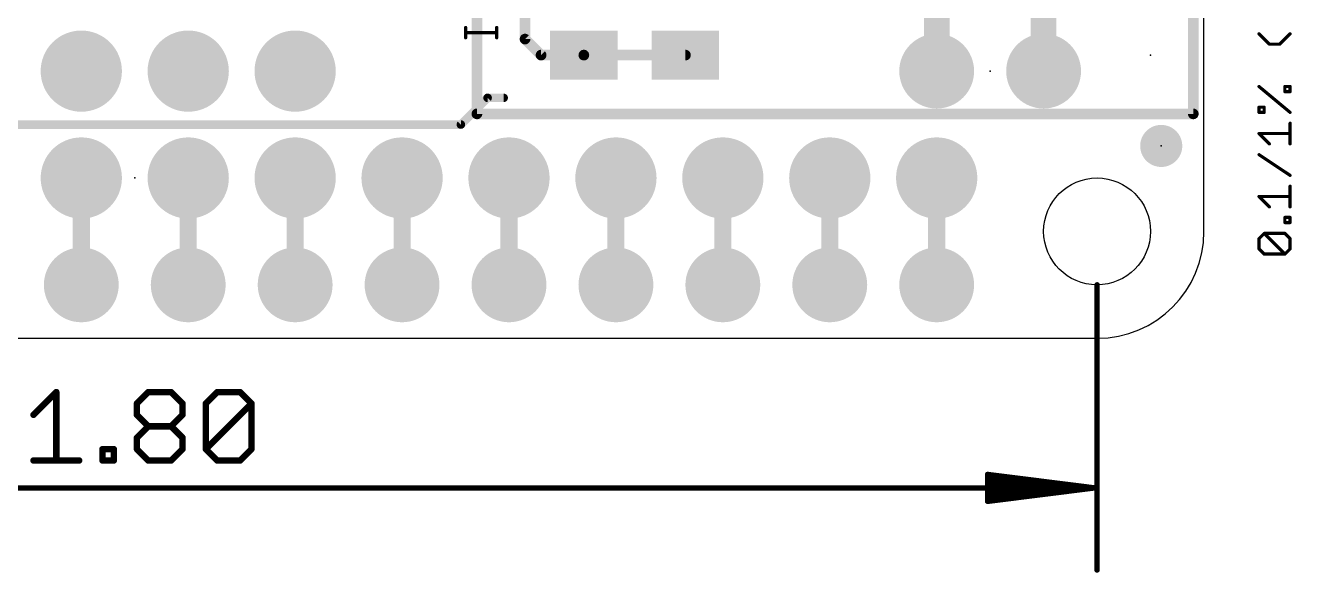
# Model space of a CAD drawing. Extents: x -8.3 to 52.9, y -5.6 to 28.5.
# Drawn here: x 22.8 to 52.88, y -5.57 to 7.44 of the extents above; entities that cross this region are included whole.
import ezdxf

# ---------------------------------------------------------------- set-up
doc = ezdxf.new("R2010")
doc.units = 0
for name, color, linetype in [('1', 12, 'CONTINUOUS'), ('16', 132, 'CONTINUOUS'), ('17', 110, 'CONTINUOUS'), ('18', 110, 'CONTINUOUS'), ('20', 53, 'CONTINUOUS'), ('23', 53, 'CONTINUOUS'), ('27', 253, 'CONTINUOUS'), ('47', 253, 'CONTINUOUS')]:
    doc.layers.add(name, color=color, linetype=linetype)

# ---------------------------------------------------------------- blocks, each defined once
blk = doc.blocks.new('RECT')
blk.add_solid([(-0.5, -0.5), (0.5, -0.5), (-0.5, 0.5), (0.5, 0.5)])
blk = doc.blocks.new('PIE')
at = {"const_width": 0.5}
blk.add_lwpolyline([(0, -0.25, 1), (0, 0.25, 1), (0, -0.25)], format="xyb", dxfattribs=at)
blk = doc.blocks.new('ROUNDP')
at = {"const_width": 0.5}
blk.add_lwpolyline([(0, -0.25, 1), (0, 0.25, 1), (0, -0.25)], format="xyb", dxfattribs=at)
blk = doc.blocks.new('ROUNDV')
at = {"const_width": 0.5}
blk.add_lwpolyline([(0, -0.25, 1), (0, 0.25, 1), (0, -0.25)], format="xyb", dxfattribs=at)

msp = doc.modelspace()

# ---------------------------------------------------------------- linework, layer by layer
at = {"layer": '1'}
for points, const_width in [([(46.99, 6.35), (46.99, 9.73)], 0.6096), ([(34.671, 7.112), (34.671, 9.017)], 0.254), ([(35.052, 6.731), (34.671, 7.112)], 0.254), ([(36.068, 6.731), (35.052, 6.731)], 0.254), ([(38.481, 6.731), (36.068, 6.731)], 0.254)]:
    msp.add_lwpolyline(points, dxfattribs=dict(at, const_width=const_width))
for points, const_width in [([(34.7159, 7.1569, 1), (34.6261, 7.0671)], 0.127), ([(34.6075, 7.112, 1), (34.7345, 7.112)], 0.127), ([(35.052, 6.7945, 1), (35.052, 6.6675)], 0.127), ([(35.0071, 6.6861, 1), (35.0969, 6.7759)], 0.127), ([(36.068, 6.7945, 1), (36.068, 6.6675)], 0.127), ([(36.068, 6.6675, 1), (36.068, 6.7945)], 0.127), ([(38.481, 6.6675, 1), (38.481, 6.7945)], 0.127), ([(46.8376, 6.35, 1), (47.1424, 6.35)], 0.3048)]:
    msp.add_lwpolyline(points, format="xyb", dxfattribs=dict(at, const_width=const_width))
at = {"layer": '16'}
for points, const_width in [([(33.528, 17.526), (33.528, 5.334)], 0.254), ([(50.546, 5.334), (50.546, 17.526)], 0.254), ([(44.45, 6.35), (44.45, 10.69)], 0.6096), ([(33.147, 5.08), (33.782, 5.715)], 0.2032), ([(33.782, 5.715), (34.163, 5.715)], 0.2032), ([(33.528, 5.334), (50.546, 5.334)], 0.254), ([(14.224, 5.08), (33.147, 5.08)], 0.2032), ([(24.13, 1.27), (24.13, 3.81)], 0.4064), ([(26.67, 1.27), (26.67, 3.81)], 0.4064), ([(29.21, 1.27), (29.21, 3.81)], 0.4064), ([(31.75, 1.27), (31.75, 3.81)], 0.4064), ([(34.29, 1.27), (34.29, 3.81)], 0.4064), ([(36.83, 1.27), (36.83, 3.81)], 0.4064), ([(39.37, 1.27), (39.37, 3.81)], 0.4064), ([(41.91, 1.27), (41.91, 3.81)], 0.4064), ([(44.45, 1.27), (44.45, 3.81)], 0.4064)]:
    msp.add_lwpolyline(points, dxfattribs=dict(at, const_width=const_width))
for points, const_width in [([(44.2976, 6.35, 1), (44.6024, 6.35)], 0.3048), ([(33.782, 5.7658, 1), (33.782, 5.6642)], 0.1016), ([(33.8179, 5.6791, 1), (33.7461, 5.7509)], 0.1016), ([(34.163, 5.6642, 1), (34.163, 5.7658)], 0.1016), ([(33.528, 5.3975, 1), (33.528, 5.2705)], 0.127), ([(50.546, 5.2705, 1), (50.546, 5.3975)], 0.127), ([(33.1111, 5.1159, 1), (33.1829, 5.0441)], 0.1016), ([(33.147, 5.0292, 1), (33.147, 5.1308)], 0.1016), ([(33.4645, 5.334, 1), (33.5915, 5.334)], 0.127), ([(50.4825, 5.334, 1), (50.6095, 5.334)], 0.127), ([(24.2316, 3.81, 1), (24.0284, 3.81)], 0.2032), ([(26.7716, 3.81, 1), (26.5684, 3.81)], 0.2032), ([(29.3116, 3.81, 1), (29.1084, 3.81)], 0.2032), ([(31.8516, 3.81, 1), (31.6484, 3.81)], 0.2032), ([(34.3916, 3.81, 1), (34.1884, 3.81)], 0.2032), ([(36.9316, 3.81, 1), (36.7284, 3.81)], 0.2032), ([(39.4716, 3.81, 1), (39.2684, 3.81)], 0.2032), ([(42.0116, 3.81, 1), (41.8084, 3.81)], 0.2032), ([(44.5516, 3.81, 1), (44.3484, 3.81)], 0.2032), ([(24.0284, 1.27, 1), (24.2316, 1.27)], 0.2032), ([(26.5684, 1.27, 1), (26.7716, 1.27)], 0.2032), ([(29.1084, 1.27, 1), (29.3116, 1.27)], 0.2032), ([(31.6484, 1.27, 1), (31.8516, 1.27)], 0.2032), ([(34.1884, 1.27, 1), (34.3916, 1.27)], 0.2032), ([(36.7284, 1.27, 1), (36.9316, 1.27)], 0.2032), ([(39.2684, 1.27, 1), (39.4716, 1.27)], 0.2032), ([(41.8084, 1.27, 1), (42.0116, 1.27)], 0.2032), ([(44.3484, 1.27, 1), (44.5516, 1.27)], 0.2032)]:
    msp.add_lwpolyline(points, format="xyb", dxfattribs=dict(at, const_width=const_width))
at = {"layer": '20'}
for p, q in [((50.8, 2.54), (50.8, 20.32)), ((2.54, 0), (48.26, 0))]:
    msp.add_line(p, q, dxfattribs=at)
msp.add_circle((48.26, 2.54), 1.27, dxfattribs=at)
msp.add_arc((48.26, 2.54), 2.54, 270, 0, dxfattribs=at)
at = {"layer": '23'}
for p in [(49.53, 6.731), (45.72, 6.35), (49.784, 4.572), (25.4, 3.81)]:
    msp.add_point(p, dxfattribs=at)
at = {"layer": '27', "const_width": 0.0381}
for points in [[(33.2797, 7.3878, 1), (33.2416, 7.3878)], [(33.2607, 7.284, 1), (33.2607, 7.2459)], [(34.017, 7.3878, 1), (33.9789, 7.3878)], [(33.9979, 7.2459, 1), (33.9979, 7.284)], [(52.1209, 7.2502, 1), (52.094, 7.2232)], [(52.8582, 7.2232, 1), (52.8312, 7.2502)], [(33.2416, 7.1421, 1), (33.2797, 7.1421)], [(33.9789, 7.1421, 1), (34.017, 7.1421)], [(52.3532, 7.01, 1), (52.3532, 6.9719)], [(52.3397, 6.9775, 1), (52.3667, 7.0044)], [(52.5855, 7.0044, 1), (52.6124, 6.9775)], [(52.599, 6.9719, 1), (52.599, 7.01)], [(52.1197, 5.9984, 1), (52.0953, 5.9691)], [(52.7218, 6.0028, 1), (52.7218, 5.9647)], [(52.7409, 5.9838, 1), (52.7028, 5.9838)], [(52.8638, 5.9838, 1), (52.8257, 5.9838)], [(52.8447, 5.9647, 1), (52.8447, 6.0028)], [(52.7218, 5.8799, 1), (52.7218, 5.8418)], [(52.7028, 5.8609, 1), (52.7409, 5.8609)], [(52.8257, 5.8609, 1), (52.8638, 5.8609)], [(52.8447, 5.8418, 1), (52.8447, 5.8799)], [(52.1265, 5.4923, 1), (52.0884, 5.4923)], [(52.1075, 5.5113, 1), (52.1075, 5.4732)], [(52.2494, 5.4923, 1), (52.2113, 5.4923)], [(52.2303, 5.4732, 1), (52.2303, 5.5113)], [(52.1075, 5.3885, 1), (52.1075, 5.3504)], [(52.0884, 5.3694, 1), (52.1265, 5.3694)], [(52.2113, 5.3694, 1), (52.2494, 5.3694)], [(52.2303, 5.3504, 1), (52.2303, 5.3885)], [(52.8638, 5.1125, 1), (52.8257, 5.1125)], [(52.8325, 5.3548, 1), (52.8569, 5.384)], [(52.1209, 4.8802, 1), (52.094, 4.8533)], [(52.1075, 4.8858, 1), (52.1075, 4.8477)], [(52.8447, 4.8477, 1), (52.8447, 4.8858)], [(52.3397, 4.6075, 1), (52.3667, 4.6345)], [(52.8257, 4.621, 1), (52.8638, 4.621)], [(52.118, 4.3799, 1), (52.0969, 4.3482)], [(52.8638, 3.6156, 1), (52.8257, 3.6156)], [(52.8341, 3.8567, 1), (52.8553, 3.8884)], [(52.1209, 3.3834, 1), (52.094, 3.3564)], [(52.1075, 3.389, 1), (52.1075, 3.3509)], [(52.8447, 3.3509, 1), (52.8447, 3.389)], [(52.3397, 3.1107, 1), (52.3667, 3.1376)], [(52.8257, 3.1242, 1), (52.8638, 3.1242)], [(52.7218, 2.8919, 1), (52.7218, 2.8538)], [(52.7218, 2.769, 1), (52.7218, 2.7309)], [(52.7409, 2.8728, 1), (52.7028, 2.8728)], [(52.7028, 2.75, 1), (52.7409, 2.75)], [(52.8638, 2.8728, 1), (52.8257, 2.8728)], [(52.8257, 2.75, 1), (52.8638, 2.75)], [(52.8447, 2.8538, 1), (52.8447, 2.8919)], [(52.8447, 2.7309, 1), (52.8447, 2.769)], [(52.1265, 2.3702, 1), (52.0884, 2.3702)], [(52.2303, 2.5121, 1), (52.2303, 2.474)], [(52.2438, 2.5065, 1), (52.2169, 2.4796)], [(52.2438, 2.4796, 1), (52.2169, 2.5065)], [(52.7353, 2.5065, 1), (52.7084, 2.4796)], [(52.7218, 2.474, 1), (52.7218, 2.5121)], [(52.8638, 2.3702, 1), (52.8257, 2.3702)], [(52.1209, 2.1379, 1), (52.094, 2.1109)], [(52.094, 2.3836, 1), (52.1209, 2.3567)], [(52.0884, 2.1244, 1), (52.1265, 2.1244)], [(52.8257, 2.1244, 1), (52.8638, 2.1244)], [(52.8312, 2.3567, 1), (52.8582, 2.3836)], [(52.8582, 2.1109, 1), (52.8312, 2.1379)], [(52.2303, 2.0206, 1), (52.2303, 1.9825)], [(52.2169, 1.9881, 1), (52.2438, 2.015)], [(52.7084, 2.015, 1), (52.7353, 1.9881)], [(52.7084, 1.9881, 1), (52.7353, 2.015)], [(52.7218, 1.9825, 1), (52.7218, 2.0206)]]:
    msp.add_lwpolyline(points, format="xyb", dxfattribs=at)
at = {"layer": '27', "const_width": 0.0762}
for points in [[(33.2607, 7.1421), (33.2607, 7.3878)], [(33.9979, 7.265), (33.2607, 7.265)], [(33.9979, 7.1421), (33.9979, 7.3878)], [(52.3532, 6.991), (52.1075, 7.2367)], [(52.8447, 7.2367), (52.599, 6.991)], [(52.599, 6.991), (52.3532, 6.991)], [(52.8447, 5.3694), (52.1075, 5.9838)], [(52.7218, 5.8609), (52.7218, 5.9838)], [(52.7218, 5.9838), (52.8447, 5.9838)], [(52.8447, 5.9838), (52.8447, 5.8609)], [(52.8447, 5.8609), (52.7218, 5.8609)], [(52.1075, 5.3694), (52.1075, 5.4923)], [(52.1075, 5.4923), (52.2303, 5.4923)], [(52.2303, 5.4923), (52.2303, 5.3694)], [(52.2303, 5.3694), (52.1075, 5.3694)], [(52.8447, 4.621), (52.8447, 5.1125)], [(52.3532, 4.621), (52.1075, 4.8667)], [(52.1075, 4.8667), (52.8447, 4.8667)], [(52.8447, 3.8726), (52.1075, 4.3641)], [(52.8447, 3.1242), (52.8447, 3.6156)], [(52.3532, 3.1242), (52.1075, 3.3699)], [(52.1075, 3.3699), (52.8447, 3.3699)], [(52.7218, 2.75), (52.7218, 2.8728)], [(52.7218, 2.8728), (52.8447, 2.8728)], [(52.8447, 2.75), (52.7218, 2.75)], [(52.8447, 2.8728), (52.8447, 2.75)], [(52.1075, 2.3702), (52.2303, 2.493)], [(52.1075, 2.1244), (52.1075, 2.3702)], [(52.2303, 2.493), (52.7218, 2.493)], [(52.7218, 2.0015), (52.2303, 2.493)], [(52.7218, 2.493), (52.8447, 2.3702)], [(52.8447, 2.3702), (52.8447, 2.1244)], [(52.2303, 2.0015), (52.1075, 2.1244)], [(52.8447, 2.1244), (52.7218, 2.0015)], [(52.7218, 2.0015), (52.2303, 2.0015)]]:
    msp.add_lwpolyline(points, dxfattribs=at)
at = {"layer": '47'}
for points, const_width in [([(48.26, 1.27), (48.26, -5.506)], 0.13), ([(22.9948, -1.8206), (23.5371, -1.2783)], 0.1524), ([(23.5371, -1.2783), (23.5371, -2.9053)], 0.1524), ([(25.4505, -1.5495), (25.7217, -1.2783)], 0.1524), ([(25.7217, -1.2783), (26.264, -1.2783)], 0.1524), ([(26.264, -1.2783), (26.5352, -1.5495)], 0.1524), ([(27.0877, -1.5495), (27.3589, -1.2783)], 0.1524), ([(27.3589, -1.2783), (27.9012, -1.2783)], 0.1524), ([(27.9012, -1.2783), (28.1724, -1.5495)], 0.1524), ([(25.4505, -1.8206), (25.4505, -1.5495)], 0.1524), ([(26.5352, -1.5495), (26.5352, -1.8206)], 0.1524), ([(27.0877, -2.6341), (27.0877, -1.5495)], 0.1524), ([(27.0877, -2.6341), (28.1724, -1.5495)], 0.1524), ([(28.1724, -1.5495), (28.1724, -2.6341)], 0.1524), ([(25.7217, -2.0918), (25.4505, -1.8206)], 0.1524), ([(26.5352, -1.8206), (26.264, -2.0918)], 0.1524), ([(25.4505, -2.363), (25.7217, -2.0918)], 0.1524), ([(25.7217, -2.0918), (26.264, -2.0918)], 0.1524), ([(26.264, -2.0918), (26.5352, -2.363)], 0.1524), ([(25.4505, -2.6341), (25.4505, -2.363)], 0.1524), ([(26.5352, -2.363), (26.5352, -2.6341)], 0.1524), ([(24.632, -2.9053), (24.632, -2.6341)], 0.1524), ([(24.632, -2.6341), (24.9031, -2.6341)], 0.1524), ([(24.9031, -2.6341), (24.9031, -2.9053)], 0.1524), ([(25.7217, -2.9053), (25.4505, -2.6341)], 0.1524), ([(26.5352, -2.6341), (26.264, -2.9053)], 0.1524), ([(27.3589, -2.9053), (27.0877, -2.6341)], 0.1524), ([(28.1724, -2.6341), (27.9012, -2.9053)], 0.1524), ([(22.9948, -2.9053), (24.0795, -2.9053)], 0.1524), ([(24.9031, -2.9053), (24.632, -2.9053)], 0.1524), ([(26.264, -2.9053), (25.7217, -2.9053)], 0.1524), ([(27.9012, -2.9053), (27.3589, -2.9053)], 0.1524), ([(48.195, -3.556), (45.66, -3.2368)], 0.13), ([(45.66, -3.2368), (45.66, -3.8752)], 0.13), ([(48.195, -3.556), (45.66, -3.296)], 0.13), ([(2.605, -3.556), (48.195, -3.556)], 0.13), ([(48.195, -3.556), (45.66, -3.426)], 0.13), ([(45.66, -3.8752), (48.195, -3.556)], 0.13), ([(45.66, -3.686), (48.195, -3.556)], 0.13), ([(45.66, -3.816), (48.195, -3.556)], 0.13)]:
    msp.add_lwpolyline(points, dxfattribs=dict(at, const_width=const_width))
for points, const_width in [([(48.2925, 1.27, 1), (48.2275, 1.27)], 0.065), ([(23.5752, -1.2783, 1), (23.499, -1.2783)], 0.0762), ([(23.5641, -1.3053, 1), (23.5102, -1.2514)], 0.0762), ([(25.7217, -1.2402, 1), (25.7217, -1.3164)], 0.0762), ([(25.7486, -1.3053, 1), (25.6948, -1.2514)], 0.0762), ([(26.291, -1.2514, 1), (26.2371, -1.3053)], 0.0762), ([(26.264, -1.3164, 1), (26.264, -1.2402)], 0.0762), ([(27.3589, -1.2402, 1), (27.3589, -1.3164)], 0.0762), ([(27.3858, -1.3053, 1), (27.3319, -1.2514)], 0.0762), ([(27.9281, -1.2514, 1), (27.8743, -1.3053)], 0.0762), ([(27.9012, -1.3164, 1), (27.9012, -1.2402)], 0.0762), ([(25.4886, -1.5495, 1), (25.4124, -1.5495)], 0.0762), ([(25.4236, -1.5225, 1), (25.4775, -1.5764)], 0.0762), ([(26.5733, -1.5495, 1), (26.4971, -1.5495)], 0.0762), ([(26.5083, -1.5764, 1), (26.5621, -1.5225)], 0.0762), ([(27.1258, -1.5495, 1), (27.0496, -1.5495)], 0.0762), ([(27.0608, -1.5225, 1), (27.1146, -1.5764)], 0.0762), ([(28.2105, -1.5495, 1), (28.1343, -1.5495)], 0.0762), ([(28.1993, -1.5764, 1), (28.1454, -1.5225)], 0.0762), ([(28.1454, -1.5764, 1), (28.1993, -1.5225)], 0.0762), ([(22.9679, -1.7937, 1), (23.0218, -1.8476)], 0.0762), ([(25.4775, -1.7937, 1), (25.4236, -1.8476)], 0.0762), ([(25.4124, -1.8206, 1), (25.4886, -1.8206)], 0.0762), ([(26.4971, -1.8206, 1), (26.5733, -1.8206)], 0.0762), ([(26.5621, -1.8476, 1), (26.5083, -1.7937)], 0.0762), ([(25.7217, -2.0537, 1), (25.7217, -2.1299)], 0.0762), ([(25.7486, -2.1187, 1), (25.6948, -2.0649)], 0.0762), ([(25.6948, -2.1187, 1), (25.7486, -2.0649)], 0.0762), ([(26.291, -2.0649, 1), (26.2371, -2.1187)], 0.0762), ([(26.2371, -2.0649, 1), (26.291, -2.1187)], 0.0762), ([(26.264, -2.1299, 1), (26.264, -2.0537)], 0.0762), ([(25.4886, -2.363, 1), (25.4124, -2.363)], 0.0762), ([(25.4236, -2.336, 1), (25.4775, -2.3899)], 0.0762), ([(26.5733, -2.363, 1), (26.4971, -2.363)], 0.0762), ([(26.5083, -2.3899, 1), (26.5621, -2.336)], 0.0762), ([(24.6701, -2.6341, 1), (24.5939, -2.6341)], 0.0762), ([(24.632, -2.596, 1), (24.632, -2.6722)], 0.0762), ([(24.9412, -2.6341, 1), (24.865, -2.6341)], 0.0762), ([(24.9031, -2.6722, 1), (24.9031, -2.596)], 0.0762), ([(25.4775, -2.6072, 1), (25.4236, -2.6611)], 0.0762), ([(25.4124, -2.6341, 1), (25.4886, -2.6341)], 0.0762), ([(26.4971, -2.6341, 1), (26.5733, -2.6341)], 0.0762), ([(26.5621, -2.6611, 1), (26.5083, -2.6072)], 0.0762), ([(27.1146, -2.6072, 1), (27.0608, -2.6611)], 0.0762), ([(27.0608, -2.6072, 1), (27.1146, -2.6611)], 0.0762), ([(27.0496, -2.6341, 1), (27.1258, -2.6341)], 0.0762), ([(28.1343, -2.6341, 1), (28.2105, -2.6341)], 0.0762), ([(28.1993, -2.6611, 1), (28.1454, -2.6072)], 0.0762), ([(22.9948, -2.8672, 1), (22.9948, -2.9434)], 0.0762), ([(23.499, -2.9053, 1), (23.5752, -2.9053)], 0.0762), ([(24.0795, -2.9434, 1), (24.0795, -2.8672)], 0.0762), ([(24.632, -2.8672, 1), (24.632, -2.9434)], 0.0762), ([(24.5939, -2.9053, 1), (24.6701, -2.9053)], 0.0762), ([(24.865, -2.9053, 1), (24.9412, -2.9053)], 0.0762), ([(24.9031, -2.9434, 1), (24.9031, -2.8672)], 0.0762), ([(25.7217, -2.8672, 1), (25.7217, -2.9434)], 0.0762), ([(25.6948, -2.9322, 1), (25.7486, -2.8784)], 0.0762), ([(26.2371, -2.8784, 1), (26.291, -2.9322)], 0.0762), ([(26.264, -2.9434, 1), (26.264, -2.8672)], 0.0762), ([(27.3589, -2.8672, 1), (27.3589, -2.9434)], 0.0762), ([(27.3319, -2.9322, 1), (27.3858, -2.8784)], 0.0762), ([(27.8743, -2.8784, 1), (27.9281, -2.9322)], 0.0762), ([(27.9012, -2.9434, 1), (27.9012, -2.8672)], 0.0762), ([(45.6641, -3.2045, 1), (45.6559, -3.269)], 0.065), ([(45.6925, -3.2368, 1), (45.6275, -3.2368)], 0.065), ([(45.6633, -3.2637, 1), (45.6567, -3.3283)], 0.065), ([(45.6617, -3.3935, 1), (45.6583, -3.4585)], 0.065), ([(48.1991, -3.5882, 1), (48.1909, -3.5238)], 0.065), ([(48.1909, -3.5882, 1), (48.1991, -3.5238)], 0.065), ([(48.1983, -3.5883, 1), (48.1917, -3.5237)], 0.065), ([(48.1917, -3.5883, 1), (48.1983, -3.5237)], 0.065), ([(48.1933, -3.5885, 1), (48.1967, -3.5235)], 0.065), ([(48.1967, -3.5885, 1), (48.1933, -3.5235)], 0.065), ([(48.195, -3.5885, 1), (48.195, -3.5235)], 0.065), ([(45.6583, -3.6535, 1), (45.6617, -3.7185)], 0.065), ([(45.6567, -3.7837, 1), (45.6633, -3.8483)], 0.065), ([(45.6559, -3.843, 1), (45.6641, -3.9075)], 0.065), ([(45.6275, -3.8752, 1), (45.6925, -3.8752)], 0.065), ([(48.2275, -5.506, 1), (48.2925, -5.506)], 0.065)]:
    msp.add_lwpolyline(points, format="xyb", dxfattribs=dict(at, const_width=const_width))

# ---------------------------------------------------------------- block references
at = {"layer": '1', "xscale": 1.1684, "yscale": 1.6002, "rotation": 90}
for p in [(36.068, 6.731), (38.481, 6.731)]:
    msp.add_blockref('RECT', p, dxfattribs=at)
at = {"layer": '1'}
msp.add_blockref('PIE', (49.784, 4.572), dxfattribs=at)
at = {"layer": '17'}
for p, xscale, yscale, rotation in [((44.45, 6.35), 1.778, 1.778, 90), ((44.45, 6.35), 1.778, 1.778, 90), ((46.99, 6.35), 1.778, 1.778, 90), ((46.99, 6.35), 1.778, 1.778, 90), ((24.13, 3.81), 1.9304, 1.9304, 270), ((24.13, 3.81), 1.9304, 1.9304, 270), ((26.67, 3.81), 1.9304, 1.9304, 270), ((26.67, 3.81), 1.9304, 1.9304, 270), ((29.21, 3.81), 1.9304, 1.9304, 270), ((29.21, 3.81), 1.9304, 1.9304, 270), ((31.75, 3.81), 1.9304, 1.9304, 270), ((31.75, 3.81), 1.9304, 1.9304, 270), ((34.29, 3.81), 1.9304, 1.9304, 270), ((34.29, 3.81), 1.9304, 1.9304, 270), ((36.83, 3.81), 1.9304, 1.9304, 270), ((36.83, 3.81), 1.9304, 1.9304, 270), ((39.37, 3.81), 1.9304, 1.9304, 270), ((39.37, 3.81), 1.9304, 1.9304, 270), ((41.91, 3.81), 1.9304, 1.9304, 270), ((41.91, 3.81), 1.9304, 1.9304, 270), ((44.45, 3.81), 1.9304, 1.9304, 270), ((44.45, 3.81), 1.9304, 1.9304, 270)]:
    msp.add_blockref('ROUNDP', p, dxfattribs=dict(at, xscale=xscale, yscale=yscale, rotation=rotation))
at = {"layer": '17', "xscale": 1.778, "yscale": 1.778}
for p in [(24.13, 1.27), (24.13, 1.27), (26.67, 1.27), (26.67, 1.27), (29.21, 1.27), (29.21, 1.27), (31.75, 1.27), (31.75, 1.27), (34.29, 1.27), (34.29, 1.27), (36.83, 1.27), (36.83, 1.27), (39.37, 1.27), (39.37, 1.27), (41.91, 1.27), (41.91, 1.27), (44.45, 1.27), (44.45, 1.27)]:
    msp.add_blockref('ROUNDP', p, dxfattribs=at)
at = {"layer": '18', "xscale": 1.9304, "yscale": 1.9304}
for p in [(24.13, 6.35), (24.13, 6.35), (26.67, 6.35), (26.67, 6.35), (29.21, 6.35), (29.21, 6.35)]:
    msp.add_blockref('ROUNDV', p, dxfattribs=at)

doc.saveas('drawing.dxf')
